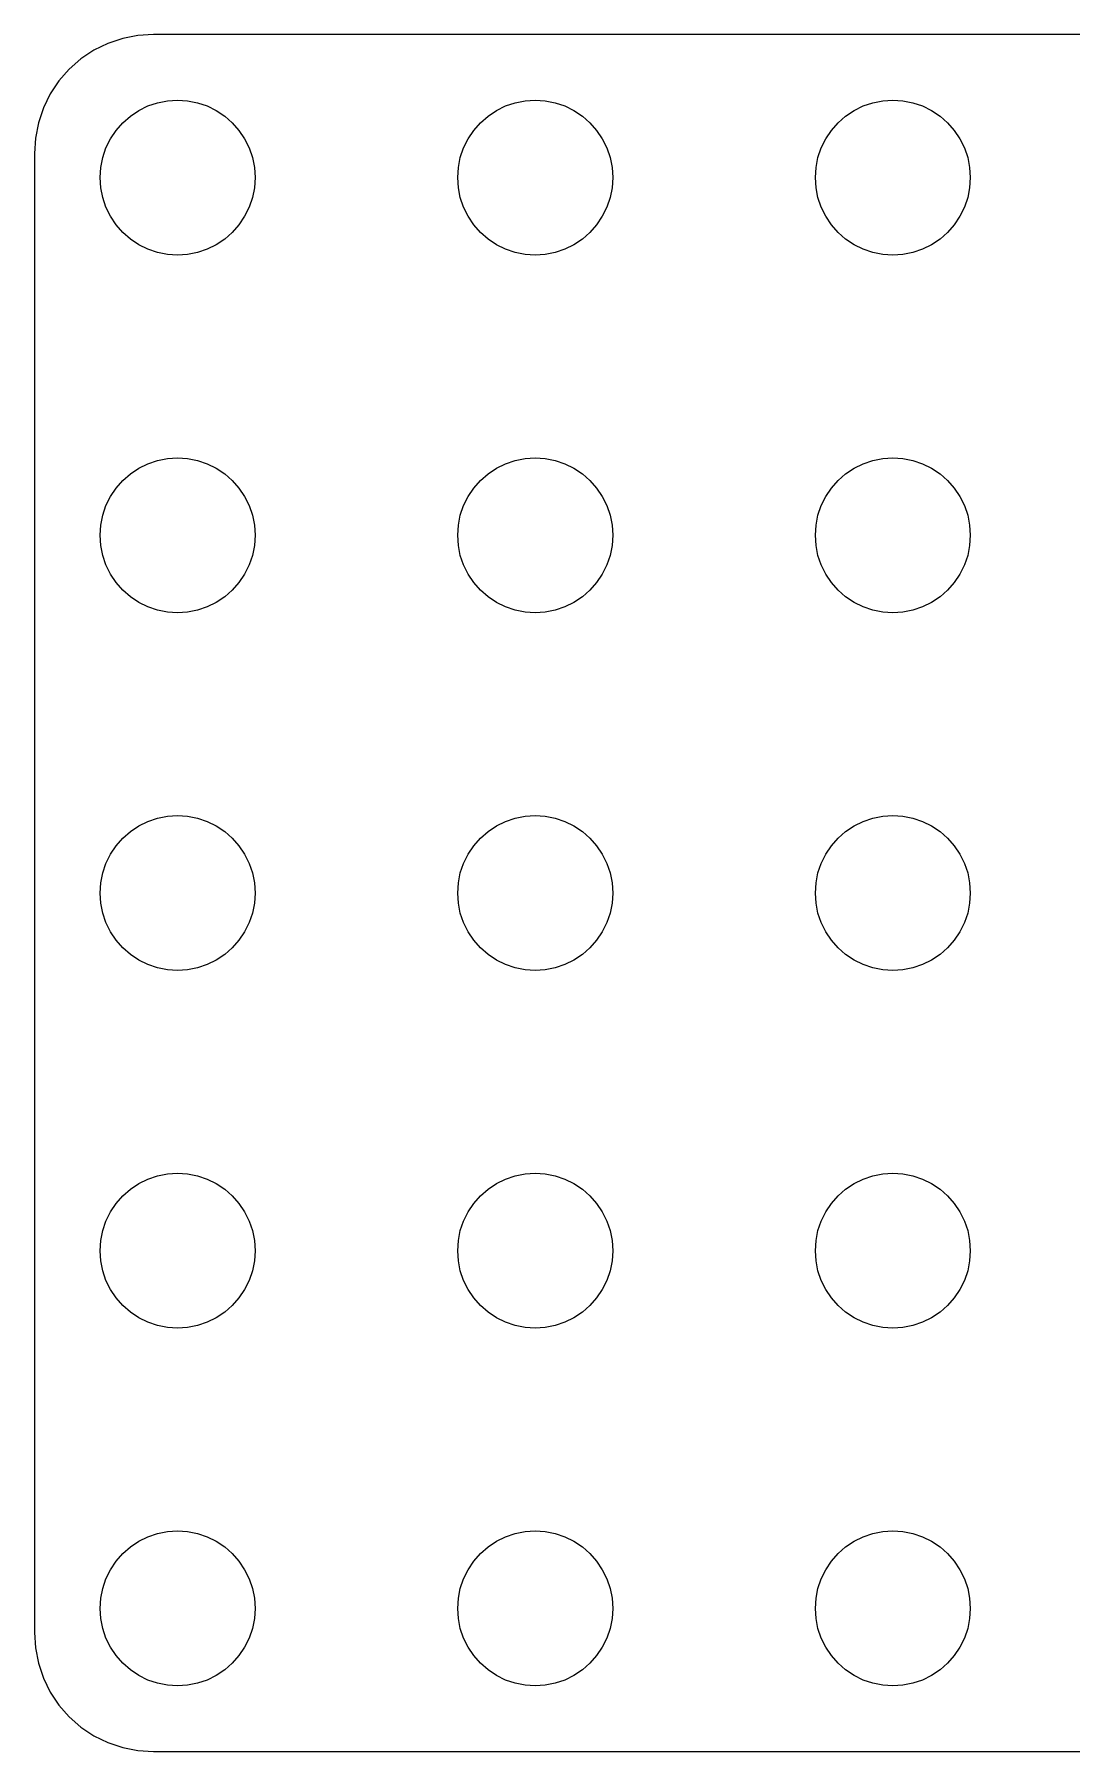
# Model space of a CAD drawing. Header units: metres. Extents: x -43.5 to 43.5, y -36 to 36.
# Drawn here: x -43.5 to 0, y -36 to 36 of the extents above; entities that cross this region are included whole.
import ezdxf

# ---------------------------------------------------------------- set-up
doc = ezdxf.new("R2010")
doc.units = ezdxf.units.M

msp = doc.modelspace()

# ---------------------------------------------------------------- linework, layer by layer
for p, q in [((-38.505, 36.005), (-39.1576, 35.9622)), ((38.505, 36.005), (-38.505, 36.005)), ((-41.005, 35.3351), (-41.5488, 34.9718)), ((-40.4184, 35.6244), (-41.005, 35.3351)), ((-39.7991, 35.8346), (-40.4184, 35.6244)), ((-39.1576, 35.9622), (-39.7991, 35.8346)), ((-41.5488, 34.9718), (-42.0405, 34.5405)), ((-42.4718, 34.0488), (-42.8351, 33.505)), ((-42.0405, 34.5405), (-42.4718, 34.0488)), ((-42.8351, 33.505), (-43.1244, 32.9184)), ((-38.7437, 33.0026), (-38.3412, 33.1393)), ((-38.3412, 33.1393), (-37.9242, 33.2222)), ((-37.9242, 33.2222), (-37.5, 33.25)), ((-37.5, 33.25), (-37.0758, 33.2222)), ((-37.0758, 33.2222), (-36.6588, 33.1393)), ((-36.6588, 33.1393), (-36.2563, 33.0026)), ((-23.7437, 33.0026), (-23.3412, 33.1393)), ((-23.3412, 33.1393), (-22.9242, 33.2222)), ((-22.9242, 33.2222), (-22.5, 33.25)), ((-22.5, 33.25), (-22.0758, 33.2222)), ((-22.0758, 33.2222), (-21.6588, 33.1393)), ((-21.6588, 33.1393), (-21.2563, 33.0026)), ((-8.74371, 33.0026), (-8.34116, 33.1393)), ((-8.34116, 33.1393), (-7.92421, 33.2222)), ((-7.92421, 33.2222), (-7.5, 33.25)), ((-7.5, 33.25), (-7.07578, 33.2222)), ((-7.07578, 33.2222), (-6.65883, 33.1393)), ((-6.65883, 33.1393), (-6.25627, 33.0026)), ((-43.1244, 32.9184), (-43.3346, 32.2991)), ((-39.7981, 32.2981), (-39.4785, 32.5784)), ((-39.4785, 32.5784), (-39.125, 32.8146)), ((-39.125, 32.8146), (-38.7437, 33.0026)), ((-36.2563, 33.0026), (-35.875, 32.8146)), ((-35.875, 32.8146), (-35.5215, 32.5784)), ((-35.5215, 32.5784), (-35.2019, 32.2981)), ((-24.7981, 32.2981), (-24.4785, 32.5784)), ((-24.4785, 32.5784), (-24.125, 32.8146)), ((-24.125, 32.8146), (-23.7437, 33.0026)), ((-21.2563, 33.0026), (-20.875, 32.8146)), ((-20.875, 32.8146), (-20.5215, 32.5784)), ((-20.5215, 32.5784), (-20.2019, 32.2981)), ((-9.7981, 32.2981), (-9.47847, 32.5784)), ((-9.47847, 32.5784), (-9.125, 32.8146)), ((-9.125, 32.8146), (-8.74371, 33.0026)), ((-6.25627, 33.0026), (-5.875, 32.8146)), ((-5.875, 32.8146), (-5.52151, 32.5784)), ((-5.52151, 32.5784), (-5.20189, 32.2981)), ((-43.3346, 32.2991), (-43.4622, 31.6576)), ((-40.3146, 31.625), (-40.0784, 31.9785)), ((-40.0784, 31.9785), (-39.7981, 32.2981)), ((-35.2019, 32.2981), (-34.9216, 31.9785)), ((-34.9216, 31.9785), (-34.6854, 31.625)), ((-25.3146, 31.625), (-25.0784, 31.9785)), ((-25.0784, 31.9785), (-24.7981, 32.2981)), ((-20.2019, 32.2981), (-19.9216, 31.9785)), ((-19.9216, 31.9785), (-19.6854, 31.625)), ((-10.3146, 31.625), (-10.0784, 31.9785)), ((-10.0784, 31.9785), (-9.7981, 32.2981)), ((-5.20189, 32.2981), (-4.9216, 31.9785)), ((-4.9216, 31.9785), (-4.68541, 31.625)), ((-43.4622, 31.6576), (-43.505, 31.005)), ((-43.505, 31.005), (-43.505, -31.005)), ((-40.6393, 30.8412), (-40.5026, 31.2437)), ((-40.5026, 31.2437), (-40.3146, 31.625)), ((-34.6854, 31.625), (-34.4974, 31.2437)), ((-34.4974, 31.2437), (-34.3607, 30.8412)), ((-25.6393, 30.8412), (-25.5026, 31.2437)), ((-25.5026, 31.2437), (-25.3146, 31.625)), ((-19.6854, 31.625), (-19.4974, 31.2437)), ((-19.4974, 31.2437), (-19.3607, 30.8412)), ((-10.6393, 30.8412), (-10.5026, 31.2437)), ((-10.5026, 31.2437), (-10.3146, 31.625)), ((-4.68541, 31.625), (-4.49739, 31.2437)), ((-4.49739, 31.2437), (-4.36073, 30.8412)), ((-40.75, 30), (-40.7222, 30.4242)), ((-40.7222, 30.4242), (-40.6393, 30.8412)), ((-34.3607, 30.8412), (-34.2778, 30.4242)), ((-34.2778, 30.4242), (-34.25, 30)), ((-25.75, 30), (-25.7222, 30.4242)), ((-25.7222, 30.4242), (-25.6393, 30.8412)), ((-19.3607, 30.8412), (-19.2778, 30.4242)), ((-19.2778, 30.4242), (-19.25, 30)), ((-10.75, 30), (-10.7222, 30.4242)), ((-10.7222, 30.4242), (-10.6393, 30.8412)), ((-4.36073, 30.8412), (-4.2778, 30.4242)), ((-4.2778, 30.4242), (-4.25, 30)), ((-40.7222, 29.5758), (-40.75, 30)), ((-40.6393, 29.1588), (-40.7222, 29.5758)), ((-34.2778, 29.5758), (-34.3607, 29.1588)), ((-34.25, 30), (-34.2778, 29.5758)), ((-25.7222, 29.5758), (-25.75, 30)), ((-25.6393, 29.1588), (-25.7222, 29.5758)), ((-19.2778, 29.5758), (-19.3607, 29.1588)), ((-19.25, 30), (-19.2778, 29.5758)), ((-10.7222, 29.5758), (-10.75, 30)), ((-10.6393, 29.1588), (-10.7222, 29.5758)), ((-4.2778, 29.5758), (-4.36073, 29.1588)), ((-4.25, 30), (-4.2778, 29.5758)), ((-40.5026, 28.7563), (-40.6393, 29.1588)), ((-34.3607, 29.1588), (-34.4974, 28.7563)), ((-25.5026, 28.7563), (-25.6393, 29.1588)), ((-19.3607, 29.1588), (-19.4974, 28.7563)), ((-10.5026, 28.7563), (-10.6393, 29.1588)), ((-4.36073, 29.1588), (-4.49739, 28.7563)), ((-40.3146, 28.375), (-40.5026, 28.7563)), ((-40.0784, 28.0215), (-40.3146, 28.375)), ((-34.6854, 28.375), (-34.9216, 28.0215)), ((-34.4974, 28.7563), (-34.6854, 28.375)), ((-25.3146, 28.375), (-25.5026, 28.7563)), ((-25.0784, 28.0215), (-25.3146, 28.375)), ((-19.6854, 28.375), (-19.9216, 28.0215)), ((-19.4974, 28.7563), (-19.6854, 28.375)), ((-10.3146, 28.375), (-10.5026, 28.7563)), ((-10.0784, 28.0215), (-10.3146, 28.375)), ((-4.68541, 28.375), (-4.9216, 28.0215)), ((-4.49739, 28.7563), (-4.68541, 28.375)), ((-39.7981, 27.7019), (-40.0784, 28.0215)), ((-39.4785, 27.4216), (-39.7981, 27.7019)), ((-39.125, 27.1854), (-39.4785, 27.4216)), ((-35.5215, 27.4216), (-35.875, 27.1854)), ((-35.2019, 27.7019), (-35.5215, 27.4216)), ((-34.9216, 28.0215), (-35.2019, 27.7019)), ((-24.7981, 27.7019), (-25.0784, 28.0215)), ((-24.4785, 27.4216), (-24.7981, 27.7019)), ((-24.125, 27.1854), (-24.4785, 27.4216)), ((-20.5215, 27.4216), (-20.875, 27.1854)), ((-20.2019, 27.7019), (-20.5215, 27.4216)), ((-19.9216, 28.0215), (-20.2019, 27.7019)), ((-9.7981, 27.7019), (-10.0784, 28.0215)), ((-9.47847, 27.4216), (-9.7981, 27.7019)), ((-9.125, 27.1854), (-9.47847, 27.4216)), ((-5.52151, 27.4216), (-5.875, 27.1854)), ((-5.20189, 27.7019), (-5.52151, 27.4216)), ((-4.9216, 28.0215), (-5.20189, 27.7019)), ((-38.7437, 26.9974), (-39.125, 27.1854)), ((-38.3412, 26.8607), (-38.7437, 26.9974)), ((-37.9242, 26.7778), (-38.3412, 26.8607)), ((-37.5, 26.75), (-37.9242, 26.7778)), ((-37.0758, 26.7778), (-37.5, 26.75)), ((-36.6588, 26.8607), (-37.0758, 26.7778)), ((-36.2563, 26.9974), (-36.6588, 26.8607)), ((-35.875, 27.1854), (-36.2563, 26.9974)), ((-23.7437, 26.9974), (-24.125, 27.1854)), ((-23.3412, 26.8607), (-23.7437, 26.9974)), ((-22.9242, 26.7778), (-23.3412, 26.8607)), ((-22.5, 26.75), (-22.9242, 26.7778)), ((-22.0758, 26.7778), (-22.5, 26.75)), ((-21.6588, 26.8607), (-22.0758, 26.7778)), ((-21.2563, 26.9974), (-21.6588, 26.8607)), ((-20.875, 27.1854), (-21.2563, 26.9974)), ((-8.74371, 26.9974), (-9.125, 27.1854)), ((-8.34116, 26.8607), (-8.74371, 26.9974)), ((-7.92421, 26.7778), (-8.34116, 26.8607)), ((-7.5, 26.75), (-7.92421, 26.7778)), ((-7.07578, 26.7778), (-7.5, 26.75)), ((-6.65883, 26.8607), (-7.07578, 26.7778)), ((-6.25627, 26.9974), (-6.65883, 26.8607)), ((-5.875, 27.1854), (-6.25627, 26.9974)), ((-39.125, 17.8146), (-38.7437, 18.0026)), ((-38.7437, 18.0026), (-38.3412, 18.1393)), ((-38.3412, 18.1393), (-37.9242, 18.2222)), ((-37.9242, 18.2222), (-37.5, 18.25)), ((-37.5, 18.25), (-37.0758, 18.2222)), ((-37.0758, 18.2222), (-36.6588, 18.1393)), ((-36.6588, 18.1393), (-36.2563, 18.0026)), ((-36.2563, 18.0026), (-35.875, 17.8146)), ((-24.125, 17.8146), (-23.7437, 18.0026)), ((-23.7437, 18.0026), (-23.3412, 18.1393)), ((-23.3412, 18.1393), (-22.9242, 18.2222)), ((-22.9242, 18.2222), (-22.5, 18.25)), ((-22.5, 18.25), (-22.0758, 18.2222)), ((-22.0758, 18.2222), (-21.6588, 18.1393)), ((-21.6588, 18.1393), (-21.2563, 18.0026)), ((-21.2563, 18.0026), (-20.875, 17.8146)), ((-9.125, 17.8146), (-8.74371, 18.0026)), ((-8.74371, 18.0026), (-8.34116, 18.1393)), ((-8.34116, 18.1393), (-7.92421, 18.2222)), ((-7.92421, 18.2222), (-7.5, 18.25)), ((-7.5, 18.25), (-7.07578, 18.2222)), ((-7.07578, 18.2222), (-6.65883, 18.1393)), ((-6.65883, 18.1393), (-6.25627, 18.0026)), ((-6.25627, 18.0026), (-5.875, 17.8146)), ((-40.0784, 16.9785), (-39.7981, 17.2981)), ((-39.7981, 17.2981), (-39.4785, 17.5784)), ((-39.4785, 17.5784), (-39.125, 17.8146)), ((-35.875, 17.8146), (-35.5215, 17.5784)), ((-35.5215, 17.5784), (-35.2019, 17.2981)), ((-35.2019, 17.2981), (-34.9216, 16.9785)), ((-25.0784, 16.9785), (-24.7981, 17.2981)), ((-24.7981, 17.2981), (-24.4785, 17.5784)), ((-24.4785, 17.5784), (-24.125, 17.8146)), ((-20.875, 17.8146), (-20.5215, 17.5784)), ((-20.5215, 17.5784), (-20.2019, 17.2981)), ((-20.2019, 17.2981), (-19.9216, 16.9785)), ((-10.0784, 16.9785), (-9.7981, 17.2981)), ((-9.7981, 17.2981), (-9.47847, 17.5784)), ((-9.47847, 17.5784), (-9.125, 17.8146)), ((-5.875, 17.8146), (-5.52151, 17.5784)), ((-5.52151, 17.5784), (-5.20189, 17.2981)), ((-5.20189, 17.2981), (-4.9216, 16.9785)), ((-40.5026, 16.2437), (-40.3146, 16.625)), ((-40.3146, 16.625), (-40.0784, 16.9785)), ((-34.9216, 16.9785), (-34.6854, 16.625)), ((-34.6854, 16.625), (-34.4974, 16.2437)), ((-25.5026, 16.2437), (-25.3146, 16.625)), ((-25.3146, 16.625), (-25.0784, 16.9785)), ((-19.9216, 16.9785), (-19.6854, 16.625)), ((-19.6854, 16.625), (-19.4974, 16.2437)), ((-10.5026, 16.2437), (-10.3146, 16.625)), ((-10.3146, 16.625), (-10.0784, 16.9785)), ((-4.9216, 16.9785), (-4.68541, 16.625)), ((-4.68541, 16.625), (-4.49739, 16.2437)), ((-40.6393, 15.8412), (-40.5026, 16.2437)), ((-34.4974, 16.2437), (-34.3607, 15.8412)), ((-25.6393, 15.8412), (-25.5026, 16.2437)), ((-19.4974, 16.2437), (-19.3607, 15.8412)), ((-10.6393, 15.8412), (-10.5026, 16.2437)), ((-4.49739, 16.2437), (-4.36073, 15.8412)), ((-40.75, 15), (-40.7222, 15.4242)), ((-40.7222, 15.4242), (-40.6393, 15.8412)), ((-34.3607, 15.8412), (-34.2778, 15.4242)), ((-34.2778, 15.4242), (-34.25, 15)), ((-25.75, 15), (-25.7222, 15.4242)), ((-25.7222, 15.4242), (-25.6393, 15.8412)), ((-19.3607, 15.8412), (-19.2778, 15.4242)), ((-19.2778, 15.4242), (-19.25, 15)), ((-10.75, 15), (-10.7222, 15.4242)), ((-10.7222, 15.4242), (-10.6393, 15.8412)), ((-4.36073, 15.8412), (-4.2778, 15.4242)), ((-4.2778, 15.4242), (-4.25, 15)), ((-40.7222, 14.5758), (-40.75, 15)), ((-40.6393, 14.1588), (-40.7222, 14.5758)), ((-34.2778, 14.5758), (-34.3607, 14.1588)), ((-34.25, 15), (-34.2778, 14.5758)), ((-25.7222, 14.5758), (-25.75, 15)), ((-25.6393, 14.1588), (-25.7222, 14.5758)), ((-19.2778, 14.5758), (-19.3607, 14.1588)), ((-19.25, 15), (-19.2778, 14.5758)), ((-10.7222, 14.5758), (-10.75, 15)), ((-10.6393, 14.1588), (-10.7222, 14.5758)), ((-4.2778, 14.5758), (-4.36073, 14.1588)), ((-4.25, 15), (-4.2778, 14.5758)), ((-40.5026, 13.7563), (-40.6393, 14.1588)), ((-40.3146, 13.375), (-40.5026, 13.7563)), ((-34.4974, 13.7563), (-34.6854, 13.375)), ((-34.3607, 14.1588), (-34.4974, 13.7563)), ((-25.5026, 13.7563), (-25.6393, 14.1588)), ((-25.3146, 13.375), (-25.5026, 13.7563)), ((-19.4974, 13.7563), (-19.6854, 13.375)), ((-19.3607, 14.1588), (-19.4974, 13.7563)), ((-10.5026, 13.7563), (-10.6393, 14.1588)), ((-10.3146, 13.375), (-10.5026, 13.7563)), ((-4.49739, 13.7563), (-4.68541, 13.375)), ((-4.36073, 14.1588), (-4.49739, 13.7563)), ((-40.0784, 13.0215), (-40.3146, 13.375)), ((-39.7981, 12.7019), (-40.0784, 13.0215)), ((-34.9216, 13.0215), (-35.2019, 12.7019)), ((-34.6854, 13.375), (-34.9216, 13.0215)), ((-25.0784, 13.0215), (-25.3146, 13.375)), ((-24.7981, 12.7019), (-25.0784, 13.0215)), ((-19.9216, 13.0215), (-20.2019, 12.7019)), ((-19.6854, 13.375), (-19.9216, 13.0215)), ((-10.0784, 13.0215), (-10.3146, 13.375)), ((-9.7981, 12.7019), (-10.0784, 13.0215)), ((-4.9216, 13.0215), (-5.20189, 12.7019)), ((-4.68541, 13.375), (-4.9216, 13.0215)), ((-39.4785, 12.4216), (-39.7981, 12.7019)), ((-39.125, 12.1854), (-39.4785, 12.4216)), ((-35.5215, 12.4216), (-35.875, 12.1854)), ((-35.2019, 12.7019), (-35.5215, 12.4216)), ((-24.4785, 12.4216), (-24.7981, 12.7019)), ((-24.125, 12.1854), (-24.4785, 12.4216)), ((-20.5215, 12.4216), (-20.875, 12.1854)), ((-20.2019, 12.7019), (-20.5215, 12.4216)), ((-9.47847, 12.4216), (-9.7981, 12.7019)), ((-9.125, 12.1854), (-9.47847, 12.4216)), ((-5.52151, 12.4216), (-5.875, 12.1854)), ((-5.20189, 12.7019), (-5.52151, 12.4216)), ((-38.7437, 11.9974), (-39.125, 12.1854)), ((-38.3412, 11.8607), (-38.7437, 11.9974)), ((-37.9242, 11.7778), (-38.3412, 11.8607)), ((-37.5, 11.75), (-37.9242, 11.7778)), ((-37.0758, 11.7778), (-37.5, 11.75)), ((-36.6588, 11.8607), (-37.0758, 11.7778)), ((-36.2563, 11.9974), (-36.6588, 11.8607)), ((-35.875, 12.1854), (-36.2563, 11.9974)), ((-23.7437, 11.9974), (-24.125, 12.1854)), ((-23.3412, 11.8607), (-23.7437, 11.9974)), ((-22.9242, 11.7778), (-23.3412, 11.8607)), ((-22.5, 11.75), (-22.9242, 11.7778)), ((-22.0758, 11.7778), (-22.5, 11.75)), ((-21.6588, 11.8607), (-22.0758, 11.7778)), ((-21.2563, 11.9974), (-21.6588, 11.8607)), ((-20.875, 12.1854), (-21.2563, 11.9974)), ((-8.74371, 11.9974), (-9.125, 12.1854)), ((-8.34116, 11.8607), (-8.74371, 11.9974)), ((-7.92421, 11.7778), (-8.34116, 11.8607)), ((-7.5, 11.75), (-7.92421, 11.7778)), ((-7.07578, 11.7778), (-7.5, 11.75)), ((-6.65883, 11.8607), (-7.07578, 11.7778)), ((-6.25627, 11.9974), (-6.65883, 11.8607)), ((-5.875, 12.1854), (-6.25627, 11.9974)), ((-39.125, 2.81458), (-38.7437, 3.00259)), ((-38.7437, 3.00259), (-38.3412, 3.13925)), ((-38.3412, 3.13925), (-37.9242, 3.22218)), ((-37.9242, 3.22218), (-37.5, 3.25)), ((-37.5, 3.25), (-37.0758, 3.22218)), ((-37.0758, 3.22218), (-36.6588, 3.13925)), ((-36.6588, 3.13925), (-36.2563, 3.00259)), ((-36.2563, 3.00259), (-35.875, 2.81458)), ((-24.125, 2.81458), (-23.7437, 3.00259)), ((-23.7437, 3.00259), (-23.3412, 3.13925)), ((-23.3412, 3.13925), (-22.9242, 3.22218)), ((-22.9242, 3.22218), (-22.5, 3.25)), ((-22.5, 3.25), (-22.0758, 3.22218)), ((-22.0758, 3.22218), (-21.6588, 3.13925)), ((-21.6588, 3.13925), (-21.2563, 3.00259)), ((-21.2563, 3.00259), (-20.875, 2.81458)), ((-9.125, 2.81458), (-8.74371, 3.00259)), ((-8.74371, 3.00259), (-8.34116, 3.13925)), ((-8.34116, 3.13925), (-7.92421, 3.22218)), ((-7.92421, 3.22218), (-7.5, 3.25)), ((-7.5, 3.25), (-7.07578, 3.22218)), ((-7.07578, 3.22218), (-6.65883, 3.13925)), ((-6.65883, 3.13925), (-6.25627, 3.00259)), ((-6.25627, 3.00259), (-5.875, 2.81458)), ((-40.0784, 1.97847), (-39.7981, 2.2981)), ((-39.7981, 2.2981), (-39.4785, 2.57838)), ((-39.4785, 2.57838), (-39.125, 2.81458)), ((-35.875, 2.81458), (-35.5215, 2.57838)), ((-35.5215, 2.57838), (-35.2019, 2.2981)), ((-35.2019, 2.2981), (-34.9216, 1.97847)), ((-25.0784, 1.97847), (-24.7981, 2.2981)), ((-24.7981, 2.2981), (-24.4785, 2.57838)), ((-24.4785, 2.57838), (-24.125, 2.81458)), ((-20.875, 2.81458), (-20.5215, 2.57838)), ((-20.5215, 2.57838), (-20.2019, 2.2981)), ((-20.2019, 2.2981), (-19.9216, 1.97847)), ((-10.0784, 1.97847), (-9.7981, 2.2981)), ((-9.7981, 2.2981), (-9.47847, 2.57838)), ((-9.47847, 2.57838), (-9.125, 2.81458)), ((-5.875, 2.81458), (-5.52151, 2.57838)), ((-5.52151, 2.57838), (-5.20189, 2.2981)), ((-5.20189, 2.2981), (-4.9216, 1.97847)), ((-40.5026, 1.24371), (-40.3146, 1.625)), ((-40.3146, 1.625), (-40.0784, 1.97847)), ((-34.9216, 1.97847), (-34.6854, 1.625)), ((-34.6854, 1.625), (-34.4974, 1.24371)), ((-25.5026, 1.24371), (-25.3146, 1.625)), ((-25.3146, 1.625), (-25.0784, 1.97847)), ((-19.9216, 1.97847), (-19.6854, 1.625)), ((-19.6854, 1.625), (-19.4974, 1.24371)), ((-10.5026, 1.24371), (-10.3146, 1.625)), ((-10.3146, 1.625), (-10.0784, 1.97847)), ((-4.9216, 1.97847), (-4.68541, 1.625)), ((-4.68541, 1.625), (-4.49739, 1.24371)), ((-40.7222, 0.42421), (-40.6393, 0.84116)), ((-40.6393, 0.84116), (-40.5026, 1.24371)), ((-34.4974, 1.24371), (-34.3607, 0.84116)), ((-34.3607, 0.84116), (-34.2778, 0.42421)), ((-25.7222, 0.42421), (-25.6393, 0.84116)), ((-25.6393, 0.84116), (-25.5026, 1.24371)), ((-19.4974, 1.24371), (-19.3607, 0.84116)), ((-19.3607, 0.84116), (-19.2778, 0.42421)), ((-10.7222, 0.42421), (-10.6393, 0.84116)), ((-10.6393, 0.84116), (-10.5026, 1.24371)), ((-4.49739, 1.24371), (-4.36073, 0.84116)), ((-4.36073, 0.84116), (-4.2778, 0.42421)), ((-40.75, 0), (-40.7222, 0.42421)), ((-40.7222, -0.42421), (-40.75, 0)), ((-34.2778, 0.42421), (-34.25, 0)), ((-34.25, 0), (-34.2778, -0.42421)), ((-25.75, 0), (-25.7222, 0.42421)), ((-25.7222, -0.42421), (-25.75, 0)), ((-19.2778, 0.42421), (-19.25, 0)), ((-19.25, 0), (-19.2778, -0.42421)), ((-10.75, 0), (-10.7222, 0.42421)), ((-10.7222, -0.42421), (-10.75, 0)), ((-4.2778, 0.42421), (-4.25, 0)), ((-4.25, 0), (-4.2778, -0.42421)), ((-40.6393, -0.84116), (-40.7222, -0.42421)), ((-34.2778, -0.42421), (-34.3607, -0.84116)), ((-25.6393, -0.84116), (-25.7222, -0.42421)), ((-19.2778, -0.42421), (-19.3607, -0.84116)), ((-10.6393, -0.84116), (-10.7222, -0.42421)), ((-4.2778, -0.42421), (-4.36073, -0.84116)), ((-40.5026, -1.24371), (-40.6393, -0.84116)), ((-40.3146, -1.625), (-40.5026, -1.24371)), ((-34.4974, -1.24371), (-34.6854, -1.625)), ((-34.3607, -0.84116), (-34.4974, -1.24371)), ((-25.5026, -1.24371), (-25.6393, -0.84116)), ((-25.3146, -1.625), (-25.5026, -1.24371)), ((-19.4974, -1.24371), (-19.6854, -1.625)), ((-19.3607, -0.84116), (-19.4974, -1.24371)), ((-10.5026, -1.24371), (-10.6393, -0.84116)), ((-10.3146, -1.625), (-10.5026, -1.24371)), ((-4.49739, -1.24371), (-4.68541, -1.625)), ((-4.36073, -0.84116), (-4.49739, -1.24371)), ((-40.0784, -1.97847), (-40.3146, -1.625)), ((-39.7981, -2.2981), (-40.0784, -1.97847)), ((-34.9216, -1.97847), (-35.2019, -2.2981)), ((-34.6854, -1.625), (-34.9216, -1.97847)), ((-25.0784, -1.97847), (-25.3146, -1.625)), ((-24.7981, -2.2981), (-25.0784, -1.97847)), ((-19.9216, -1.97847), (-20.2019, -2.2981)), ((-19.6854, -1.625), (-19.9216, -1.97847)), ((-10.0784, -1.97847), (-10.3146, -1.625)), ((-9.7981, -2.2981), (-10.0784, -1.97847)), ((-4.9216, -1.97847), (-5.20189, -2.2981)), ((-4.68541, -1.625), (-4.9216, -1.97847)), ((-39.4785, -2.57838), (-39.7981, -2.2981)), ((-39.125, -2.81458), (-39.4785, -2.57838)), ((-38.7437, -3.00259), (-39.125, -2.81458)), ((-35.875, -2.81458), (-36.2563, -3.00259)), ((-35.5215, -2.57838), (-35.875, -2.81458)), ((-35.2019, -2.2981), (-35.5215, -2.57838)), ((-24.4785, -2.57838), (-24.7981, -2.2981)), ((-24.125, -2.81458), (-24.4785, -2.57838)), ((-23.7437, -3.00259), (-24.125, -2.81458)), ((-20.875, -2.81458), (-21.2563, -3.00259)), ((-20.5215, -2.57838), (-20.875, -2.81458)), ((-20.2019, -2.2981), (-20.5215, -2.57838)), ((-9.47847, -2.57838), (-9.7981, -2.2981)), ((-9.125, -2.81458), (-9.47847, -2.57838)), ((-8.74371, -3.00259), (-9.125, -2.81458)), ((-5.875, -2.81458), (-6.25627, -3.00259)), ((-5.52151, -2.57838), (-5.875, -2.81458)), ((-5.20189, -2.2981), (-5.52151, -2.57838)), ((-38.3412, -3.13925), (-38.7437, -3.00259)), ((-37.9242, -3.22218), (-38.3412, -3.13925)), ((-37.5, -3.25), (-37.9242, -3.22218)), ((-37.0758, -3.22218), (-37.5, -3.25)), ((-36.6588, -3.13925), (-37.0758, -3.22218)), ((-36.2563, -3.00259), (-36.6588, -3.13925)), ((-23.3412, -3.13925), (-23.7437, -3.00259)), ((-22.9242, -3.22218), (-23.3412, -3.13925)), ((-22.5, -3.25), (-22.9242, -3.22218)), ((-22.0758, -3.22218), (-22.5, -3.25)), ((-21.6588, -3.13925), (-22.0758, -3.22218)), ((-21.2563, -3.00259), (-21.6588, -3.13925)), ((-8.34116, -3.13925), (-8.74371, -3.00259)), ((-7.92421, -3.22218), (-8.34116, -3.13925)), ((-7.5, -3.25), (-7.92421, -3.22218)), ((-7.07578, -3.22218), (-7.5, -3.25)), ((-6.65883, -3.13925), (-7.07578, -3.22218)), ((-6.25627, -3.00259), (-6.65883, -3.13925)), ((-39.4785, -12.4216), (-39.125, -12.1854)), ((-39.125, -12.1854), (-38.7437, -11.9974)), ((-38.7437, -11.9974), (-38.3412, -11.8607)), ((-38.3412, -11.8607), (-37.9242, -11.7778)), ((-37.9242, -11.7778), (-37.5, -11.75)), ((-37.5, -11.75), (-37.0758, -11.7778)), ((-37.0758, -11.7778), (-36.6588, -11.8607)), ((-36.6588, -11.8607), (-36.2563, -11.9974)), ((-36.2563, -11.9974), (-35.875, -12.1854)), ((-35.875, -12.1854), (-35.5215, -12.4216)), ((-24.4785, -12.4216), (-24.125, -12.1854)), ((-24.125, -12.1854), (-23.7437, -11.9974)), ((-23.7437, -11.9974), (-23.3412, -11.8607)), ((-23.3412, -11.8607), (-22.9242, -11.7778)), ((-22.9242, -11.7778), (-22.5, -11.75)), ((-22.5, -11.75), (-22.0758, -11.7778)), ((-22.0758, -11.7778), (-21.6588, -11.8607)), ((-21.6588, -11.8607), (-21.2563, -11.9974)), ((-21.2563, -11.9974), (-20.875, -12.1854)), ((-20.875, -12.1854), (-20.5215, -12.4216)), ((-9.47847, -12.4216), (-9.125, -12.1854)), ((-9.125, -12.1854), (-8.74371, -11.9974)), ((-8.74371, -11.9974), (-8.34116, -11.8607)), ((-8.34116, -11.8607), (-7.92421, -11.7778)), ((-7.92421, -11.7778), (-7.5, -11.75)), ((-7.5, -11.75), (-7.07578, -11.7778)), ((-7.07578, -11.7778), (-6.65883, -11.8607)), ((-6.65883, -11.8607), (-6.25627, -11.9974)), ((-6.25627, -11.9974), (-5.875, -12.1854)), ((-5.875, -12.1854), (-5.52151, -12.4216)), ((-40.0784, -13.0215), (-39.7981, -12.7019)), ((-39.7981, -12.7019), (-39.4785, -12.4216)), ((-35.5215, -12.4216), (-35.2019, -12.7019)), ((-35.2019, -12.7019), (-34.9216, -13.0215)), ((-25.0784, -13.0215), (-24.7981, -12.7019)), ((-24.7981, -12.7019), (-24.4785, -12.4216)), ((-20.5215, -12.4216), (-20.2019, -12.7019)), ((-20.2019, -12.7019), (-19.9216, -13.0215)), ((-10.0784, -13.0215), (-9.7981, -12.7019)), ((-9.7981, -12.7019), (-9.47847, -12.4216)), ((-5.52151, -12.4216), (-5.20189, -12.7019)), ((-5.20189, -12.7019), (-4.9216, -13.0215)), ((-40.5026, -13.7563), (-40.3146, -13.375)), ((-40.3146, -13.375), (-40.0784, -13.0215)), ((-34.9216, -13.0215), (-34.6854, -13.375)), ((-34.6854, -13.375), (-34.4974, -13.7563)), ((-25.5026, -13.7563), (-25.3146, -13.375)), ((-25.3146, -13.375), (-25.0784, -13.0215)), ((-19.9216, -13.0215), (-19.6854, -13.375)), ((-19.6854, -13.375), (-19.4974, -13.7563)), ((-10.5026, -13.7563), (-10.3146, -13.375)), ((-10.3146, -13.375), (-10.0784, -13.0215)), ((-4.9216, -13.0215), (-4.68541, -13.375)), ((-4.68541, -13.375), (-4.49739, -13.7563)), ((-40.7222, -14.5758), (-40.6393, -14.1588)), ((-40.6393, -14.1588), (-40.5026, -13.7563)), ((-34.4974, -13.7563), (-34.3607, -14.1588)), ((-34.3607, -14.1588), (-34.2778, -14.5758)), ((-25.7222, -14.5758), (-25.6393, -14.1588)), ((-25.6393, -14.1588), (-25.5026, -13.7563)), ((-19.4974, -13.7563), (-19.3607, -14.1588)), ((-19.3607, -14.1588), (-19.2778, -14.5758)), ((-10.7222, -14.5758), (-10.6393, -14.1588)), ((-10.6393, -14.1588), (-10.5026, -13.7563)), ((-4.49739, -13.7563), (-4.36073, -14.1588)), ((-4.36073, -14.1588), (-4.2778, -14.5758)), ((-40.75, -15), (-40.7222, -14.5758)), ((-40.7222, -15.4242), (-40.75, -15)), ((-34.2778, -14.5758), (-34.25, -15)), ((-34.25, -15), (-34.2778, -15.4242)), ((-25.75, -15), (-25.7222, -14.5758)), ((-25.7222, -15.4242), (-25.75, -15)), ((-19.2778, -14.5758), (-19.25, -15)), ((-19.25, -15), (-19.2778, -15.4242)), ((-10.75, -15), (-10.7222, -14.5758)), ((-10.7222, -15.4242), (-10.75, -15)), ((-4.2778, -14.5758), (-4.25, -15)), ((-4.25, -15), (-4.2778, -15.4242)), ((-40.6393, -15.8412), (-40.7222, -15.4242)), ((-40.5026, -16.2437), (-40.6393, -15.8412)), ((-34.3607, -15.8412), (-34.4974, -16.2437)), ((-34.2778, -15.4242), (-34.3607, -15.8412)), ((-25.6393, -15.8412), (-25.7222, -15.4242)), ((-25.5026, -16.2437), (-25.6393, -15.8412)), ((-19.3607, -15.8412), (-19.4974, -16.2437)), ((-19.2778, -15.4242), (-19.3607, -15.8412)), ((-10.6393, -15.8412), (-10.7222, -15.4242)), ((-10.5026, -16.2437), (-10.6393, -15.8412)), ((-4.36073, -15.8412), (-4.49739, -16.2437)), ((-4.2778, -15.4242), (-4.36073, -15.8412)), ((-40.3146, -16.625), (-40.5026, -16.2437)), ((-34.4974, -16.2437), (-34.6854, -16.625)), ((-25.3146, -16.625), (-25.5026, -16.2437)), ((-19.4974, -16.2437), (-19.6854, -16.625)), ((-10.3146, -16.625), (-10.5026, -16.2437)), ((-4.49739, -16.2437), (-4.68541, -16.625)), ((-40.0784, -16.9785), (-40.3146, -16.625)), ((-39.7981, -17.2981), (-40.0784, -16.9785)), ((-34.9216, -16.9785), (-35.2019, -17.2981)), ((-34.6854, -16.625), (-34.9216, -16.9785)), ((-25.0784, -16.9785), (-25.3146, -16.625)), ((-24.7981, -17.2981), (-25.0784, -16.9785)), ((-19.9216, -16.9785), (-20.2019, -17.2981)), ((-19.6854, -16.625), (-19.9216, -16.9785)), ((-10.0784, -16.9785), (-10.3146, -16.625)), ((-9.7981, -17.2981), (-10.0784, -16.9785)), ((-4.9216, -16.9785), (-5.20189, -17.2981)), ((-4.68541, -16.625), (-4.9216, -16.9785)), ((-39.4785, -17.5784), (-39.7981, -17.2981)), ((-39.125, -17.8146), (-39.4785, -17.5784)), ((-38.7437, -18.0026), (-39.125, -17.8146)), ((-35.875, -17.8146), (-36.2563, -18.0026)), ((-35.5215, -17.5784), (-35.875, -17.8146)), ((-35.2019, -17.2981), (-35.5215, -17.5784)), ((-24.4785, -17.5784), (-24.7981, -17.2981)), ((-24.125, -17.8146), (-24.4785, -17.5784)), ((-23.7437, -18.0026), (-24.125, -17.8146)), ((-20.875, -17.8146), (-21.2563, -18.0026)), ((-20.5215, -17.5784), (-20.875, -17.8146)), ((-20.2019, -17.2981), (-20.5215, -17.5784)), ((-9.47847, -17.5784), (-9.7981, -17.2981)), ((-9.125, -17.8146), (-9.47847, -17.5784)), ((-8.74371, -18.0026), (-9.125, -17.8146)), ((-5.875, -17.8146), (-6.25627, -18.0026)), ((-5.52151, -17.5784), (-5.875, -17.8146)), ((-5.20189, -17.2981), (-5.52151, -17.5784)), ((-38.3412, -18.1393), (-38.7437, -18.0026)), ((-37.9242, -18.2222), (-38.3412, -18.1393)), ((-37.5, -18.25), (-37.9242, -18.2222)), ((-37.0758, -18.2222), (-37.5, -18.25)), ((-36.6588, -18.1393), (-37.0758, -18.2222)), ((-36.2563, -18.0026), (-36.6588, -18.1393)), ((-23.3412, -18.1393), (-23.7437, -18.0026)), ((-22.9242, -18.2222), (-23.3412, -18.1393)), ((-22.5, -18.25), (-22.9242, -18.2222)), ((-22.0758, -18.2222), (-22.5, -18.25)), ((-21.6588, -18.1393), (-22.0758, -18.2222)), ((-21.2563, -18.0026), (-21.6588, -18.1393)), ((-8.34116, -18.1393), (-8.74371, -18.0026)), ((-7.92421, -18.2222), (-8.34116, -18.1393)), ((-7.5, -18.25), (-7.92421, -18.2222)), ((-7.07578, -18.2222), (-7.5, -18.25)), ((-6.65883, -18.1393), (-7.07578, -18.2222)), ((-6.25627, -18.0026), (-6.65883, -18.1393)), ((-39.4785, -27.4216), (-39.125, -27.1854)), ((-39.125, -27.1854), (-38.7437, -26.9974)), ((-38.7437, -26.9974), (-38.3412, -26.8607)), ((-38.3412, -26.8607), (-37.9242, -26.7778)), ((-37.9242, -26.7778), (-37.5, -26.75)), ((-37.5, -26.75), (-37.0758, -26.7778)), ((-37.0758, -26.7778), (-36.6588, -26.8607)), ((-36.6588, -26.8607), (-36.2563, -26.9974)), ((-36.2563, -26.9974), (-35.875, -27.1854)), ((-35.875, -27.1854), (-35.5215, -27.4216)), ((-24.4785, -27.4216), (-24.125, -27.1854)), ((-24.125, -27.1854), (-23.7437, -26.9974)), ((-23.7437, -26.9974), (-23.3412, -26.8607)), ((-23.3412, -26.8607), (-22.9242, -26.7778)), ((-22.9242, -26.7778), (-22.5, -26.75)), ((-22.5, -26.75), (-22.0758, -26.7778)), ((-22.0758, -26.7778), (-21.6588, -26.8607)), ((-21.6588, -26.8607), (-21.2563, -26.9974)), ((-21.2563, -26.9974), (-20.875, -27.1854)), ((-20.875, -27.1854), (-20.5215, -27.4216)), ((-9.47847, -27.4216), (-9.125, -27.1854)), ((-9.125, -27.1854), (-8.74371, -26.9974)), ((-8.74371, -26.9974), (-8.34116, -26.8607)), ((-8.34116, -26.8607), (-7.92421, -26.7778)), ((-7.92421, -26.7778), (-7.5, -26.75)), ((-7.5, -26.75), (-7.07578, -26.7778)), ((-7.07578, -26.7778), (-6.65883, -26.8607)), ((-6.65883, -26.8607), (-6.25627, -26.9974)), ((-6.25627, -26.9974), (-5.875, -27.1854)), ((-5.875, -27.1854), (-5.52151, -27.4216)), ((-40.3146, -28.375), (-40.0784, -28.0215)), ((-40.0784, -28.0215), (-39.7981, -27.7019)), ((-39.7981, -27.7019), (-39.4785, -27.4216)), ((-35.5215, -27.4216), (-35.2019, -27.7019)), ((-35.2019, -27.7019), (-34.9216, -28.0215)), ((-34.9216, -28.0215), (-34.6854, -28.375)), ((-25.3146, -28.375), (-25.0784, -28.0215)), ((-25.0784, -28.0215), (-24.7981, -27.7019)), ((-24.7981, -27.7019), (-24.4785, -27.4216)), ((-20.5215, -27.4216), (-20.2019, -27.7019)), ((-20.2019, -27.7019), (-19.9216, -28.0215)), ((-19.9216, -28.0215), (-19.6854, -28.375)), ((-10.3146, -28.375), (-10.0784, -28.0215)), ((-10.0784, -28.0215), (-9.7981, -27.7019)), ((-9.7981, -27.7019), (-9.47847, -27.4216)), ((-5.52151, -27.4216), (-5.20189, -27.7019)), ((-5.20189, -27.7019), (-4.9216, -28.0215)), ((-4.9216, -28.0215), (-4.68541, -28.375)), ((-40.6393, -29.1588), (-40.5026, -28.7563)), ((-40.5026, -28.7563), (-40.3146, -28.375)), ((-34.6854, -28.375), (-34.4974, -28.7563)), ((-34.4974, -28.7563), (-34.3607, -29.1588)), ((-25.6393, -29.1588), (-25.5026, -28.7563)), ((-25.5026, -28.7563), (-25.3146, -28.375)), ((-19.6854, -28.375), (-19.4974, -28.7563)), ((-19.4974, -28.7563), (-19.3607, -29.1588)), ((-10.6393, -29.1588), (-10.5026, -28.7563)), ((-10.5026, -28.7563), (-10.3146, -28.375)), ((-4.68541, -28.375), (-4.49739, -28.7563)), ((-4.49739, -28.7563), (-4.36073, -29.1588)), ((-40.7222, -29.5758), (-40.6393, -29.1588)), ((-34.3607, -29.1588), (-34.2778, -29.5758)), ((-25.7222, -29.5758), (-25.6393, -29.1588)), ((-19.3607, -29.1588), (-19.2778, -29.5758)), ((-10.7222, -29.5758), (-10.6393, -29.1588)), ((-4.36073, -29.1588), (-4.2778, -29.5758)), ((-40.75, -30), (-40.7222, -29.5758)), ((-40.7222, -30.4242), (-40.75, -30)), ((-34.2778, -29.5758), (-34.25, -30)), ((-34.25, -30), (-34.2778, -30.4242)), ((-25.75, -30), (-25.7222, -29.5758)), ((-25.7222, -30.4242), (-25.75, -30)), ((-19.2778, -29.5758), (-19.25, -30)), ((-19.25, -30), (-19.2778, -30.4242)), ((-10.75, -30), (-10.7222, -29.5758)), ((-10.7222, -30.4242), (-10.75, -30)), ((-4.2778, -29.5758), (-4.25, -30)), ((-4.25, -30), (-4.2778, -30.4242)), ((-40.6393, -30.8412), (-40.7222, -30.4242)), ((-40.5026, -31.2437), (-40.6393, -30.8412)), ((-34.3607, -30.8412), (-34.4974, -31.2437)), ((-34.2778, -30.4242), (-34.3607, -30.8412)), ((-25.6393, -30.8412), (-25.7222, -30.4242)), ((-25.5026, -31.2437), (-25.6393, -30.8412)), ((-19.3607, -30.8412), (-19.4974, -31.2437)), ((-19.2778, -30.4242), (-19.3607, -30.8412)), ((-10.6393, -30.8412), (-10.7222, -30.4242)), ((-10.5026, -31.2437), (-10.6393, -30.8412)), ((-4.36073, -30.8412), (-4.49739, -31.2437)), ((-4.2778, -30.4242), (-4.36073, -30.8412)), ((-43.505, -31.005), (-43.4622, -31.6576)), ((-43.4622, -31.6576), (-43.3346, -32.2991)), ((-40.3146, -31.625), (-40.5026, -31.2437)), ((-40.0784, -31.9785), (-40.3146, -31.625)), ((-34.6854, -31.625), (-34.9216, -31.9785)), ((-34.4974, -31.2437), (-34.6854, -31.625)), ((-25.3146, -31.625), (-25.5026, -31.2437)), ((-25.0784, -31.9785), (-25.3146, -31.625)), ((-19.6854, -31.625), (-19.9216, -31.9785)), ((-19.4974, -31.2437), (-19.6854, -31.625)), ((-10.3146, -31.625), (-10.5026, -31.2437)), ((-10.0784, -31.9785), (-10.3146, -31.625)), ((-4.68541, -31.625), (-4.9216, -31.9785)), ((-4.49739, -31.2437), (-4.68541, -31.625)), ((-43.3346, -32.2991), (-43.1244, -32.9184)), ((-39.7981, -32.2981), (-40.0784, -31.9785)), ((-39.4785, -32.5784), (-39.7981, -32.2981)), ((-35.2019, -32.2981), (-35.5215, -32.5784)), ((-34.9216, -31.9785), (-35.2019, -32.2981)), ((-24.7981, -32.2981), (-25.0784, -31.9785)), ((-24.4785, -32.5784), (-24.7981, -32.2981)), ((-20.2019, -32.2981), (-20.5215, -32.5784)), ((-19.9216, -31.9785), (-20.2019, -32.2981)), ((-9.7981, -32.2981), (-10.0784, -31.9785)), ((-9.47847, -32.5784), (-9.7981, -32.2981)), ((-5.20189, -32.2981), (-5.52151, -32.5784)), ((-4.9216, -31.9785), (-5.20189, -32.2981)), ((-43.1244, -32.9184), (-42.8351, -33.505)), ((-39.125, -32.8146), (-39.4785, -32.5784)), ((-38.7437, -33.0026), (-39.125, -32.8146)), ((-38.3412, -33.1393), (-38.7437, -33.0026)), ((-36.2563, -33.0026), (-36.6588, -33.1393)), ((-35.875, -32.8146), (-36.2563, -33.0026)), ((-35.5215, -32.5784), (-35.875, -32.8146)), ((-24.125, -32.8146), (-24.4785, -32.5784)), ((-23.7437, -33.0026), (-24.125, -32.8146)), ((-23.3412, -33.1393), (-23.7437, -33.0026)), ((-21.2563, -33.0026), (-21.6588, -33.1393)), ((-20.875, -32.8146), (-21.2563, -33.0026)), ((-20.5215, -32.5784), (-20.875, -32.8146)), ((-9.125, -32.8146), (-9.47847, -32.5784)), ((-8.74371, -33.0026), (-9.125, -32.8146)), ((-8.34116, -33.1393), (-8.74371, -33.0026)), ((-6.25627, -33.0026), (-6.65883, -33.1393)), ((-5.875, -32.8146), (-6.25627, -33.0026)), ((-5.52151, -32.5784), (-5.875, -32.8146)), ((-42.8351, -33.505), (-42.4718, -34.0488)), ((-37.9242, -33.2222), (-38.3412, -33.1393)), ((-37.5, -33.25), (-37.9242, -33.2222)), ((-37.0758, -33.2222), (-37.5, -33.25)), ((-36.6588, -33.1393), (-37.0758, -33.2222)), ((-22.9242, -33.2222), (-23.3412, -33.1393)), ((-22.5, -33.25), (-22.9242, -33.2222)), ((-22.0758, -33.2222), (-22.5, -33.25)), ((-21.6588, -33.1393), (-22.0758, -33.2222)), ((-7.92421, -33.2222), (-8.34116, -33.1393)), ((-7.5, -33.25), (-7.92421, -33.2222)), ((-7.07578, -33.2222), (-7.5, -33.25)), ((-6.65883, -33.1393), (-7.07578, -33.2222)), ((-42.4718, -34.0488), (-42.0405, -34.5405)), ((-42.0405, -34.5405), (-41.5488, -34.9718)), ((-41.5488, -34.9718), (-41.005, -35.3351)), ((-41.005, -35.3351), (-40.4184, -35.6244)), ((-40.4184, -35.6244), (-39.7991, -35.8346)), ((-39.7991, -35.8346), (-39.1576, -35.9622)), ((-39.1576, -35.9622), (-38.505, -36.005)), ((-38.505, -36.005), (38.505, -36.005))]:
    msp.add_line(p, q)

doc.saveas('drawing.dxf')
